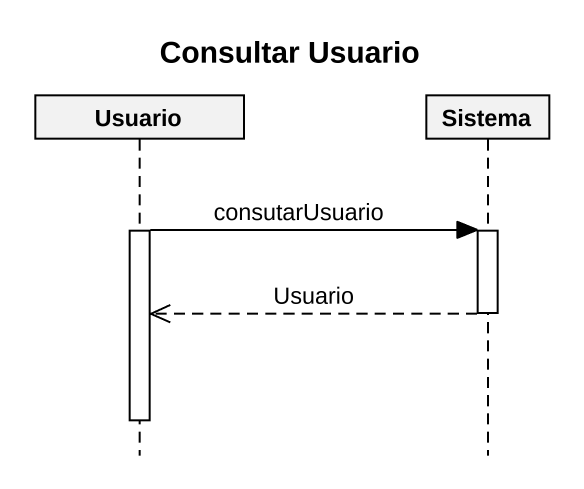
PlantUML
@startuml
title Consultar Usuario
hide footbox
participant Usuario
participant Sistema

activate Usuario
Usuario -> Sistema : consutarUsuario
activate Sistema
Sistema -->> Usuario : Usuario
deactivate Sistema
deactivate Usuario
@enduml
